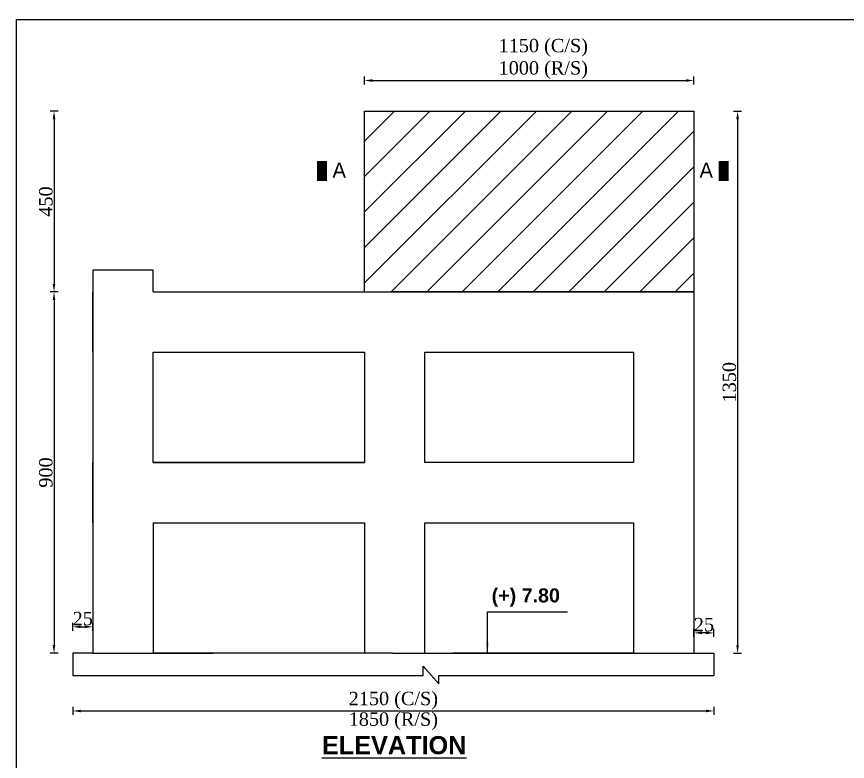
# Model space of a CAD drawing. Extents: x -358915 to 1258323, y -1667244 to -305611.
# Drawn here: x 1131698 to 1137903, y -1475585 to -1470020 of the extents above; entities that cross this region are included whole.
import ezdxf

# ---------------------------------------------------------------- set-up
doc = ezdxf.new("R2010")
doc.units = 0
doc.header["$LTSCALE"] = 300
doc.header["$MEASUREMENT"] = 0
doc.layers.get('DEFPOINTS').update_dxf_attribs({"linetype": 'CONTINUOUS'})
doc.layers.add('Dim', color=7, linetype='CONTINUOUS', lineweight=9)
for name, color, linetype in [('LINE', 7, 'CONTINUOUS'), ('line3', 3, 'CONTINUOUS'), ('line5', 5, 'CONTINUOUS'), ('line6', 6, 'CONTINUOUS')]:
    doc.layers.add(name, color=color, linetype=linetype)
doc.styles.add('Times New Roman', font='times.ttf')
doc.dimstyles.new('dim', dxfattribs={"dimtxt": 20, "dimasz": 20, "dimexe": 20, "dimexo": 5, "dimgap": 10, "dimtad": 1, "dimdec": 0, "dimzin": 0, "dimdsep": 46, "dimtxsty": 'Standard', "dimcen": 0.09, "dimclrd": 256, "dimclre": 256, "dimclrt": 7, "dimadec": 0, "dimazin": 0, "dimtfac": 1, "dimtdec": 0, "dimtofl": 0, "dimtmove": 0, "dimatfit": 3, "dimfxl": 20, "dimfxlon": 1, "dimtolj": 1, "dimtzin": 0, "dimlwd": -1, "dimlwe": -1, "dimarcsym": 1})

# ---------------------------------------------------------------- blocks, each defined once
blk = doc.blocks.new('*D1344')
at = {"layer": 'DEFPOINTS', "color": 0, "transparency": 16777216}
for p in [(1136756.5, -1470497.5), (1134297.1, -1471118.6), (1136756.5, -1471118.6)]:
    blk.add_point(p, dxfattribs=at)
at = {"layer": 'line5', "transparency": 16777216}
for p, q in [((1134297.1, -1470527.5), (1134297.1, -1470467.5)), ((1134357.1, -1470497.5), (1136696.5, -1470497.5)), ((1136756.5, -1470527.5), (1136756.5, -1470467.5))]:
    blk.add_line(p, q, dxfattribs=at)
for points in [[(1134357.1, -1470487.5), (1134357.1, -1470507.5), (1134297.1, -1470497.5)], [(1136696.5, -1470487.5), (1136696.5, -1470507.5), (1136756.5, -1470497.5)]]:
    blk.add_solid(points, dxfattribs=at)
at = {"layer": 'line5', "color": 7, "transparency": 16777216, "insert": (1135631.5, -1470335.9), "char_height": 100, "attachment_point": 5}
blk.add_mtext('\\A1;{\\fTimes New Roman|b0|i0|c0|p18;1150 (C/S)\\P1000 (R/S)}', dxfattribs=at)
blk = doc.blocks.new('*D1345')
at = {"layer": 'DEFPOINTS', "color": 0, "transparency": 16777216}
for p in [(1136184.9, -1470726.7), (1131977.4, -1472076.7), (1132134.9, -1472076.7)]:
    blk.add_point(p, dxfattribs=at)
at = {"layer": 'line5', "transparency": 16777216}
for p, q in [((1132007.4, -1470726.7), (1131947.4, -1470726.7)), ((1131977.4, -1470786.7), (1131977.4, -1472016.7)), ((1132007.4, -1472076.7), (1131947.4, -1472076.7))]:
    blk.add_line(p, q, dxfattribs=at)
for points in [[(1131967.4, -1470786.7), (1131987.4, -1470786.7), (1131977.4, -1470726.7)], [(1131967.4, -1472016.7), (1131987.4, -1472016.7), (1131977.4, -1472076.7)]]:
    blk.add_solid(points, dxfattribs=at)
at = {"layer": 'line5', "color": 7, "transparency": 16777216, "insert": (1131916.6, -1471401.7), "char_height": 100, "attachment_point": 5, "rotation": 90, "style": 'Times New Roman'}
blk.add_mtext('\\A1;450', dxfattribs=at)
blk = doc.blocks.new('*D1346')
at = {"layer": 'DEFPOINTS', "color": 0, "transparency": 16777216}
for p in [(1132134.9, -1472076.7), (1131977.4, -1474776.7), (1132584.9, -1474776.7)]:
    blk.add_point(p, dxfattribs=at)
at = {"layer": 'line5', "transparency": 16777216}
for p, q in [((1132007.4, -1472076.7), (1131947.4, -1472076.7)), ((1131977.4, -1472136.7), (1131977.4, -1474716.7)), ((1132007.4, -1474776.7), (1131947.4, -1474776.7))]:
    blk.add_line(p, q, dxfattribs=at)
for points in [[(1131967.4, -1472136.7), (1131987.4, -1472136.7), (1131977.4, -1472076.7)], [(1131967.4, -1474716.7), (1131987.4, -1474716.7), (1131977.4, -1474776.7)]]:
    blk.add_solid(points, dxfattribs=at)
at = {"layer": 'line5', "color": 7, "transparency": 16777216, "insert": (1131916.4, -1473426.7), "char_height": 100, "attachment_point": 5, "rotation": 90, "style": 'Times New Roman'}
blk.add_mtext('\\A1;900', dxfattribs=at)
blk = doc.blocks.new('*D1350')
at = {"layer": 'DEFPOINTS', "color": 0, "transparency": 16777216}
for p in [(1136756.5, -1470726.7), (1132716.9, -1474776.7), (1137082.7, -1474776.7)]:
    blk.add_point(p, dxfattribs=at)
at = {"layer": 'line5', "transparency": 16777216}
for p, q in [((1137052.7, -1470726.7), (1137112.7, -1470726.7)), ((1137082.7, -1470786.7), (1137082.7, -1474716.7)), ((1137052.7, -1474776.7), (1137112.7, -1474776.7))]:
    blk.add_line(p, q, dxfattribs=at)
for points in [[(1137072.7, -1470786.7), (1137092.7, -1470786.7), (1137082.7, -1470726.7)], [(1137072.7, -1474716.7), (1137092.7, -1474716.7), (1137082.7, -1474776.7)]]:
    blk.add_solid(points, dxfattribs=at)
at = {"layer": 'line5', "color": 7, "transparency": 16777216, "insert": (1137021.8, -1472751.7), "char_height": 100, "attachment_point": 5, "rotation": 90, "style": 'Times New Roman'}
blk.add_mtext('\\A1;1350', dxfattribs=at)
blk = doc.blocks.new('*D1347')
at = {"layer": 'DEFPOINTS', "color": 0, "transparency": 16777216}
for p in [(1132116.9, -1474931.2), (1136906.5, -1474931.2), (1136906.5, -1475208.6)]:
    blk.add_point(p, dxfattribs=at)
at = {"layer": 'line5', "transparency": 16777216}
for p, q in [((1132116.9, -1475178.6), (1132116.9, -1475238.6)), ((1132176.9, -1475208.6), (1136846.5, -1475208.6)), ((1136906.5, -1475178.6), (1136906.5, -1475238.6))]:
    blk.add_line(p, q, dxfattribs=at)
for points in [[(1132176.9, -1475198.6), (1132176.9, -1475218.6), (1132116.9, -1475208.6)], [(1136846.5, -1475198.6), (1136846.5, -1475218.6), (1136906.5, -1475208.6)]]:
    blk.add_solid(points, dxfattribs=at)
at = {"layer": 'line5', "color": 7, "transparency": 16777216, "char_height": 100, "attachment_point": 5, "style": 'Times New Roman'}
for s, insert in [('\\A1;2150 (C/S)', (1134511.7, -1475131.6)), ('\\A1;1850 (R/S)', (1134511.7, -1475285.7))]:
    blk.add_mtext(s, dxfattribs=dict(at, insert=insert))
blk = doc.blocks.new('*D1354')
at = {"layer": 'DEFPOINTS', "color": 0, "transparency": 16777216}
for p in [(1132266.9, -1474579.8), (1132116.9, -1474938.2), (1132266.9, -1474938.2)]:
    blk.add_point(p, dxfattribs=at)
at = {"layer": 'line5', "transparency": 16777216}
for p, q in [((1132116.9, -1474609.8), (1132116.9, -1474549.8)), ((1132266.9, -1474609.8), (1132266.9, -1474549.8)), ((1132176.9, -1474579.8), (1132206.9, -1474579.8))]:
    blk.add_line(p, q, dxfattribs=at)
for points in [[(1132176.9, -1474569.8), (1132176.9, -1474589.8), (1132116.9, -1474579.8)], [(1132206.9, -1474569.8), (1132206.9, -1474589.8), (1132266.9, -1474579.8)]]:
    blk.add_solid(points, dxfattribs=at)
at = {"layer": 'line5', "color": 7, "transparency": 16777216, "insert": (1132191.9, -1474518.9), "char_height": 100, "attachment_point": 5, "style": 'Times New Roman'}
blk.add_mtext('\\A1;25', dxfattribs=at)
blk = doc.blocks.new('*D1349')
at = {"layer": 'DEFPOINTS', "color": 0, "transparency": 16777216}
for p in [(1136756.5, -1474625), (1136756.5, -1474776.7), (1136906.5, -1474776.7)]:
    blk.add_point(p, dxfattribs=at)
at = {"layer": 'line5', "transparency": 16777216}
for p, q in [((1136756.5, -1474655), (1136756.5, -1474595)), ((1136906.5, -1474655), (1136906.5, -1474595)), ((1136846.5, -1474625), (1136816.5, -1474625))]:
    blk.add_line(p, q, dxfattribs=at)
for points in [[(1136816.5, -1474615), (1136816.5, -1474635), (1136756.5, -1474625)], [(1136846.5, -1474615), (1136846.5, -1474635), (1136906.5, -1474625)]]:
    blk.add_solid(points, dxfattribs=at)
at = {"layer": 'line5', "color": 7, "transparency": 16777216, "insert": (1136831.5, -1474564.2), "char_height": 100, "attachment_point": 5, "style": 'Times New Roman'}
blk.add_mtext('\\A1;25', dxfattribs=at)

msp = doc.modelspace()

# ---------------------------------------------------------------- hatches: boundary and pattern name
at = {"layer": 'Dim'}
h = msp.add_hatch(dxfattribs=at)
h.set_pattern_fill('ANSI31,_O', color=8, scale=1500)
h.set_pattern_definition([(45, (0, 0), (-132.582521, 132.582521), [])])
h.paths.add_polyline_path([(1136756.5, -1470726.7), (1134297.1, -1470726.7), (1134297.1, -1472076.7), (1136756.5, -1472076.7)])

# ---------------------------------------------------------------- linework, layer by layer
at = {"layer": 'LINE', "ltscale": 0.5}
msp.add_line((1132716.9, -1473801.7), (1132716.9, -1474776.7), dxfattribs=at)
at = {"layer": 'LINE'}
msp.add_lwpolyline([(1145196.5, -1479586), (1131697.9, -1479586), (1131697.9, -1470040.6), (1145196.5, -1470040.6)], close=True, dxfattribs=at)
at = {"layer": 'line3'}
for p, q in [((1134297.1, -1470726.7), (1136756.5, -1470726.7)), ((1134297.1, -1472076.7), (1134297.1, -1470726.7)), ((1136756.5, -1470726.7), (1136756.5, -1472076.7)), ((1132266.9, -1472526.7), (1132266.9, -1472076.7)), ((1136756.5, -1472076.7), (1134506.5, -1472076.7)), ((1132716.9, -1472526.7), (1134297.1, -1472526.7)), ((1134297.1, -1472526.7), (1134297.1, -1473351.7)), ((1134747.1, -1472526.7), (1136306.5, -1472526.7)), ((1134747.1, -1473351.7), (1134747.1, -1472526.7)), ((1136306.5, -1472526.7), (1136306.5, -1473351.7)), ((1132266.9, -1473801.7), (1132266.9, -1473351.7)), ((1134297.1, -1473351.7), (1132716.9, -1473351.7)), ((1136306.5, -1473351.7), (1134747.1, -1473351.7)), ((1132716.9, -1473801.7), (1134297.1, -1473801.7)), ((1134297.1, -1473801.7), (1134297.1, -1474776.7)), ((1134747.1, -1473801.7), (1136306.5, -1473801.7)), ((1134747.1, -1474776.7), (1134747.1, -1473801.7)), ((1136306.5, -1473801.7), (1136306.5, -1474776.7)), ((1132266.9, -1474776.7), (1132116.9, -1474776.7)), ((1132116.9, -1474776.7), (1132116.9, -1474944.7)), ((1134506.5, -1474776.7), (1132716.9, -1474776.7)), ((1136306.5, -1474776.7), (1134956.5, -1474776.7))]:
    msp.add_line(p, q, dxfattribs=at)
for points in [[(1132266.9, -1472076.7), (1132266.9, -1474776.7)], [(1132716.9, -1472076.7), (1136756.5, -1472076.7)], [(1136756.5, -1472076.7), (1136756.5, -1474776.7)], [(1132716.9, -1473351.7), (1132716.9, -1472526.7)], [(1132716.9, -1473351.7), (1134297.1, -1473351.7)], [(1132716.9, -1473801.7), (1134297.1, -1473801.7)], [(1132266.9, -1474776.7), (1132716.9, -1474776.7)], [(1132716.9, -1474776.7), (1133166.9, -1474776.7)], [(1134506.5, -1474776.7), (1136906.5, -1474776.7)], [(1136906.5, -1474776.7), (1136906.5, -1474943.2)]]:
    msp.add_lwpolyline(points, dxfattribs=at)
at = {"layer": 'line5'}
for p, q in [((1132716.9, -1471914.8), (1132266.9, -1471914.8)), ((1132266.9, -1471914.8), (1132266.9, -1472076.7)), ((1132716.9, -1472076.7), (1132716.9, -1471914.8)), ((1134734.2, -1474944.7), (1134734.2, -1474874.2)), ((1134734.2, -1474874.2), (1134852.7, -1475006.2)), ((1132116.9, -1474944.7), (1134734.2, -1474944.7)), ((1134852.7, -1475006.2), (1134852.7, -1474943.2)), ((1134852.7, -1474943.2), (1136906.5, -1474943.2))]:
    msp.add_line(p, q, dxfattribs=at)
for points in [[(1133978.3, -1471099, 75, 75, 0), (1133978.3, -1471249, 0, 0, 0), (1134195.9, -1471249, 0, 0, 0)], [(1136977.9, -1471099, 75, 75, 0), (1136977.9, -1471249, 0, 0, 0), (1136760.3, -1471249, 0, 0, 0)]]:
    msp.add_lwpolyline(points, format="xyseb", dxfattribs=at)

# ---------------------------------------------------------------- texts
at = {"layer": 'line5', "char_height": 112.5}
for insert, attachment_point in [((1134057.3, -1471110.7), 1), ((1136898.8, -1471110.7), 3)]:
    msp.add_mtext_dynamic_manual_height_columns('A', width=44.461, gutter_width=1, heights=[0.596], dxfattribs=dict(at, insert=insert, attachment_point=attachment_point))
at = {"layer": 'line5', "color": 6, "insert": (1135246.1, -1474292.5), "char_height": 105, "width": 793.138, "attachment_point": 1}
msp.add_mtext('{\\fArial|b1|i0|c0|p34;(+) 7.80}', dxfattribs=at)
at = {"layer": 'line6', "insert": (1133978.3, -1475396.5), "char_height": 90, "attachment_point": 1}
msp.add_mtext_dynamic_manual_height_columns('{\\fArial|b1|i0|c0|p34;\\H1.5x;\\LELEVATION}', width=469.894, gutter_width=1, heights=[0], dxfattribs=at)

# ---------------------------------------------------------------- dimensions: what is measured, and where the dimension line sits
at = {"layer": 'line5'}
for base, p1, p2, text, override, picture, middle in [((1136756.5, -1470497.5), (1134297.1, -1471118.6), (1136756.5, -1471118.6), '{\\fTimes New Roman|b0|i0|c0|p18;1150 (C/S)\\P1000 (R/S)}', {"dimtxt": 100, "dimasz": 60, "dimexe": 30, "dimfxl": 30}, '*D1344', (1135631.5, -1470497.5)), ((1132266.9, -1474579.8), (1132116.9, -1474938.2), (1132266.9, -1474938.2), '25', {"dimtxt": 100, "dimasz": 60, "dimexe": 30, "dimtxsty": 'Times New Roman', "dimfxl": 30}, '*D1354', (1132191.9, -1474579.8)), ((1136756.5, -1474625), (1136906.5, -1474776.7), (1136756.5, -1474776.7), '25', {"dimtxt": 100, "dimasz": 60, "dimexe": 30, "dimtxsty": 'Times New Roman', "dimfxl": 30}, '*D1349', (1136831.5, -1474625))]:
    dim = msp.add_linear_dim(base=base, p1=p1, p2=p2, text=text, dimstyle='dim', override=override, dxfattribs=at)
    dim.commit()
    dim.dimension.update_dxf_attribs({"geometry": picture, "text_midpoint": middle, "dimtype": 160})
for base, p1, p2, text, picture, middle in [((1131977.4, -1472076.7), (1136184.9, -1470726.7), (1132134.9, -1472076.7), '450', '*D1345', (1131916.6, -1471401.7)), ((1137082.7, -1474776.7), (1136756.5, -1470726.7), (1132716.9, -1474776.7), '1350', '*D1350', (1137021.8, -1472751.7)), ((1131977.4, -1474776.7), (1132134.9, -1472076.7), (1132584.9, -1474776.7), '900', '*D1346', (1131916.4, -1473426.7))]:
    dim = msp.add_linear_dim(base=base, p1=p1, p2=p2, angle=90, text=text, dimstyle='dim', override={"dimtxt": 100, "dimasz": 60, "dimexe": 30, "dimtxsty": 'Times New Roman', "dimfxl": 30}, dxfattribs=at)
    dim.commit()
    dim.dimension.update_dxf_attribs({"geometry": picture, "text_midpoint": middle})
dim = msp.add_linear_dim(base=(1136906.5, -1475208.6), p1=(1132116.9, -1474931.2), p2=(1136906.5, -1474931.2), text='2150 (C/S)\\X1850 (R/S)', dimstyle='dim', override={"dimtxt": 100, "dimasz": 60, "dimexe": 30, "dimtxsty": 'Times New Roman', "dimfxl": 30}, dxfattribs=at)
dim.commit()
dim.dimension.update_dxf_attribs({"geometry": '*D1347', "text_midpoint": (1134511.7, -1475208.6)})

# ---------------------------------------------------------------- leaders
msp.add_leader([(1135214.2, -1474776.7), (1135214.2, -1474466.8), (1135812.7, -1474466.8)], dimstyle='dim', override={"dimasz": 80, "dimtad": 0}, dxfattribs=at)

doc.saveas('drawing.dxf')
